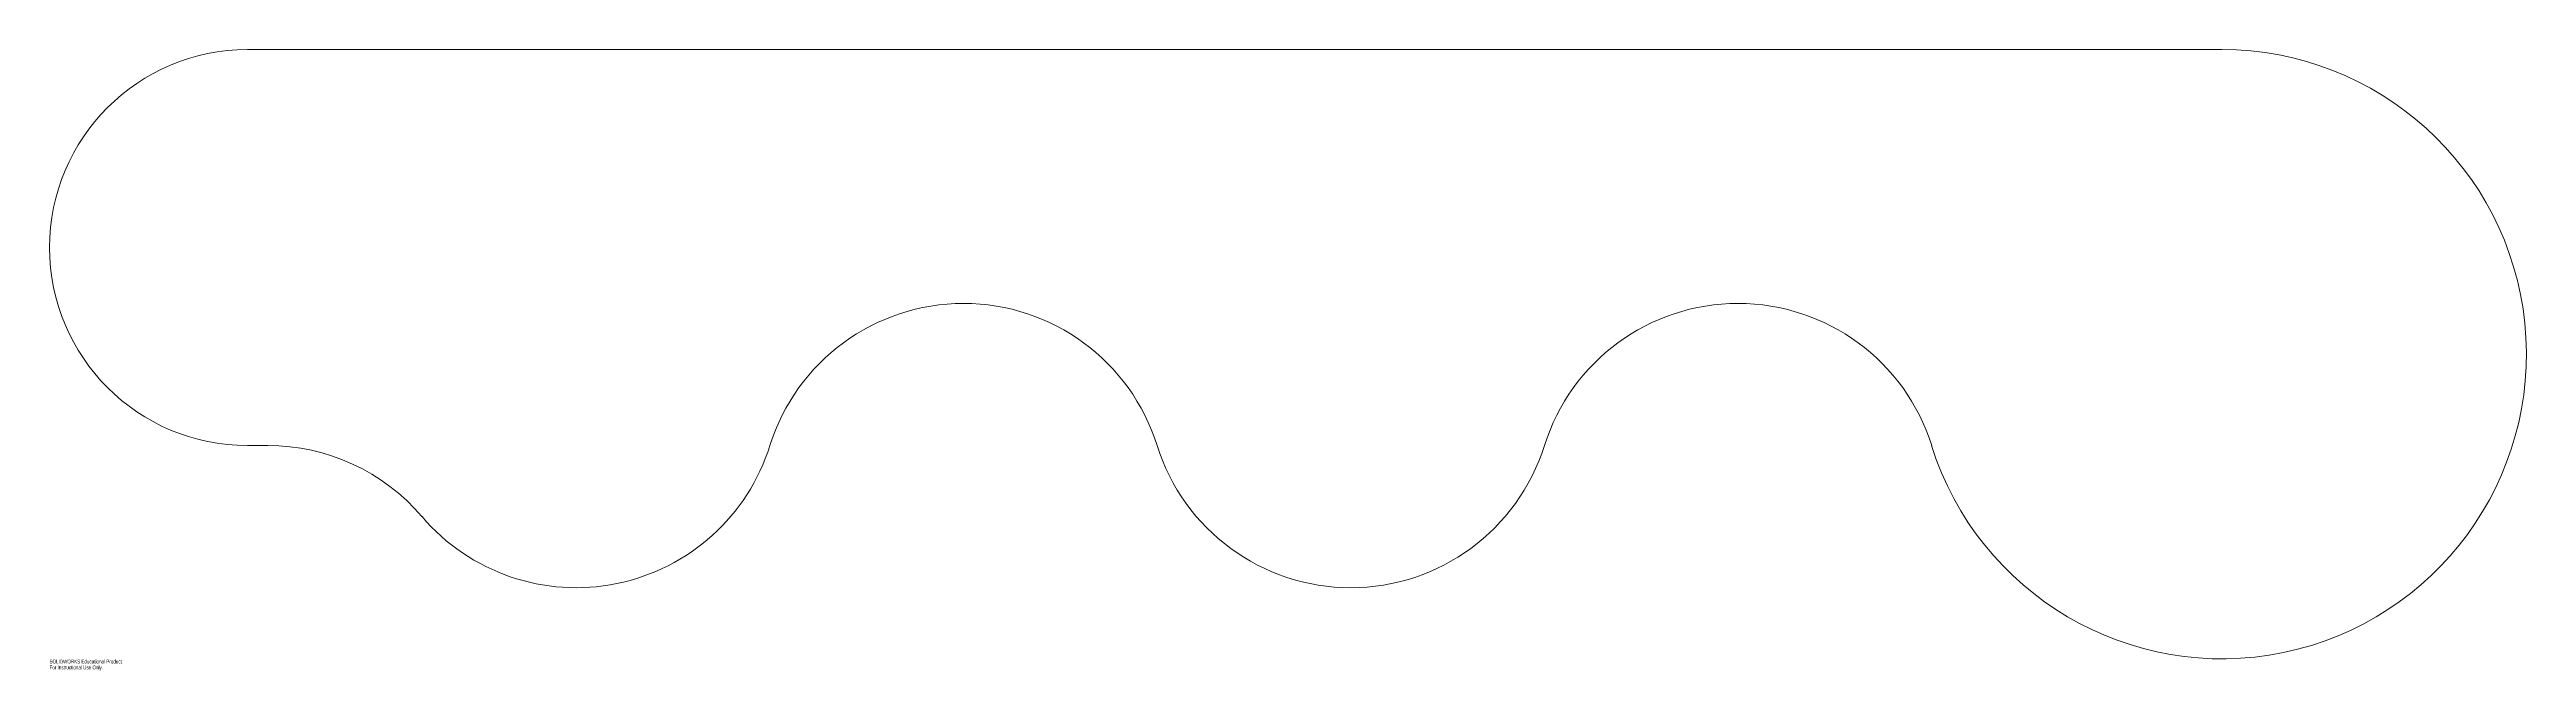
# Model space of a CAD drawing. Header units: inches. Extents: x -10 to 112, y -11 to 20.
import ezdxf

# ---------------------------------------------------------------- set-up
doc = ezdxf.new("R2010")
doc.units = ezdxf.units.IN
doc.header["$MEASUREMENT"] = 0
doc.styles.add('SLDTEXTSTYLE0', font='TXT', dxfattribs={"width": 0.7})

msp = doc.modelspace()

# ---------------------------------------------------------------- linework, layer by layer
at = {"color": 142, "linetype": 'Continuous', "lineweight": 0, "true_color": 0x0080c0}
for p, q in [((97.28, 19.5), (0, 19.5)), ((0, 0), (1, 0))]:
    msp.add_line(p, q, dxfattribs=at)
for centre, radius, start, end in [((0, 9.75), 9.75, 90, 270), ((97.28, 4.5), 15, 197.4576, 90), ((35.28, -3), 10, 17.4576, 162.5424), ((73.44, -3), 10, 17.4576, 162.5424), ((16.2, 3), 10, 220.5416, 342.5424), ((54.36, 3), 10, 197.4576, 342.5424), ((1, -10), 10, 40.5416, 90)]:
    msp.add_arc(centre, radius, start, end, dxfattribs=at)

# ---------------------------------------------------------------- texts
at = {"color": 7, "linetype": 'Continuous', "char_height": 0.1903, "attachment_point": 1, "style": 'SLDTEXTSTYLE0'}
for s, insert in [('SOLIDWORKS Educational Product.', (-9.75, -10.54)), ('For Instructional Use Only.', (-9.75, -10.83))]:
    msp.add_mtext(s, dxfattribs=dict(at, insert=insert))

doc.saveas('drawing.dxf')
